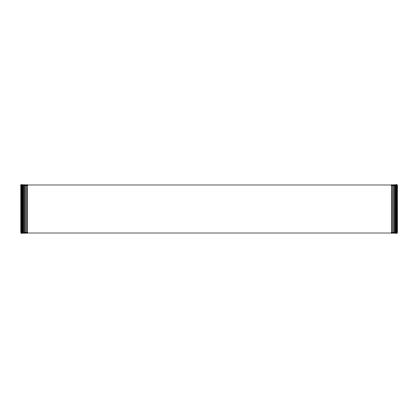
<?xml version="1.0" encoding="UTF-8"?>
<svg xmlns="http://www.w3.org/2000/svg" width="418" height="418" viewBox="0 0 418 418"><rect width="100%" height="100%" fill="white"/><g stroke="black" fill="none" stroke-linecap="round" stroke-linejoin="round"><path stroke-width="0.63" d="M20.9 184.991L397.1 184.991M397.006 184.991L397.006 233.009L20.968 233.009L20.963 184.991M397.006 233.009L396.969 184.991M396.755 184.991L396.755 233.009M396.353 184.991L396.353 233.009M395.809 184.991L395.809 233.009M395.13 184.991L395.135 233.009M394.346 184.991L394.346 233.009M393.463 184.991L393.463 233.009M392.507 184.991L392.507 233.009M391.499 184.991L391.499 233.009M27.51 184.991L27.51 233.009M26.533 184.991L26.538 233.009M25.592 184.991L25.592 233.009M24.704 184.991L24.704 233.009M23.873 184.991L23.873 233.009M23.126 184.991L23.126 233.009M22.473 184.991L22.473 233.009M21.919 184.991L21.919 233.009M21.48 184.991L21.48 233.009M21.161 184.991L21.161 233.009"/></g></svg>
